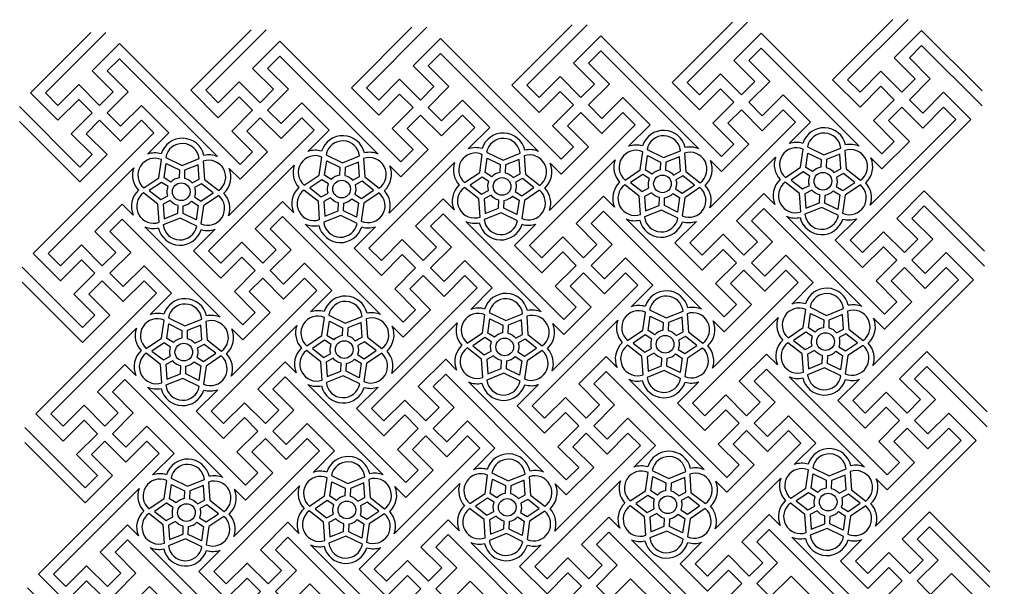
# Model space of a CAD drawing. Extents: x -10 to 131, y 120 to 260.
# Drawn here: x -9.6 to 130.4, y 178.5 to 260.2 of the extents above; entities that cross this region are included whole.
import ezdxf

# ---------------------------------------------------------------- set-up
doc = ezdxf.new("R2010")
doc.units = 0
doc.layers.add('LAYER_01', color=7, linetype='CONTINUOUS')

msp = doc.modelspace()

# ---------------------------------------------------------------- linework, layer by layer
at = {"layer": 'LAYER_01'}
for points in [[(46.83, 259.07), (38.15, 250.39), (42.08, 246.45), (45.09, 249.46), (47.02, 247.53), (44.01, 244.52), (47.02, 241.52), (45.24, 239.74), (36.56, 248.42), (27.88, 257.1), (23.94, 253.16), (26.95, 250.16), (25.02, 248.23), (22.02, 251.24), (19.01, 248.23), (17.23, 250.01), (25.91, 258.69)], [(69.9, 259.44), (61.22, 250.76), (65.15, 246.83), (68.16, 249.84), (70.09, 247.91), (67.08, 244.9), (70.09, 241.9), (68.31, 240.12), (50.95, 257.48), (47.02, 253.54), (50.02, 250.54), (48.09, 248.61), (45.09, 251.61), (42.08, 248.61), (40.3, 250.39), (48.98, 259.07)], [(92.97, 259.82), (84.29, 251.14), (88.22, 247.21), (91.23, 250.21), (93.16, 248.29), (90.15, 245.28), (93.16, 242.27), (91.38, 240.5), (74.02, 257.85), (70.09, 253.92), (73.09, 250.91), (71.16, 248.99), (68.16, 251.99), (65.15, 248.99), (63.38, 250.76), (72.05, 259.44)], [(116.04, 260.2), (107.36, 251.52), (111.3, 247.59), (114.3, 250.59), (116.23, 248.66), (113.22, 245.66), (116.23, 242.65), (114.45, 240.87), (97.09, 258.23), (93.16, 254.3), (96.16, 251.29), (94.24, 249.36), (91.23, 252.37), (88.22, 249.36), (86.45, 251.14), (95.13, 259.82)], [(128.84, 249.93), (120.16, 258.61), (116.23, 254.68), (119.23, 251.67), (117.31, 249.74), (114.3, 252.75), (111.3, 249.74), (109.52, 251.52), (118.2, 260.2)], [(0.68, 258.31), (-8, 249.63), (-4.06, 245.7), (-1.05, 248.7), (0.87, 246.77), (-2.13, 243.77), (0.87, 240.76), (-0.91, 238.98), (-9.58, 247.66)], [(23.76, 258.69), (15.08, 250.01), (19.01, 246.07), (22.02, 249.08), (23.94, 247.15), (20.94, 244.15), (23.94, 241.14), (22.17, 239.36), (4.81, 256.72), (0.87, 252.79), (3.88, 249.78), (1.95, 247.85), (-1.05, 250.86), (-4.06, 247.85), (-5.84, 249.63), (2.84, 258.31)], [(129.22, 226.86), (120.54, 235.54), (116.61, 231.6), (119.61, 228.6), (117.69, 226.67), (114.68, 229.68), (111.67, 226.67), (109.9, 228.45), (127.25, 245.81), (123.32, 249.74), (120.31, 246.74), (118.39, 248.66), (121.39, 251.67), (118.39, 254.68), (120.16, 256.45), (128.84, 247.78)], [(-9.58, 245.51), (-0.91, 236.83), (3.03, 240.76), (0.02, 243.77), (1.95, 245.7), (4.96, 242.69), (7.96, 245.7), (9.74, 243.92), (1.06, 235.24), (-7.62, 226.56), (-3.68, 222.62), (-0.68, 225.63), (1.25, 223.7), (-1.75, 220.7), (1.25, 217.69), (-0.53, 215.91), (-9.21, 224.59)], [(129.6, 203.79), (120.92, 212.47), (116.99, 208.53), (119.99, 205.53), (118.06, 203.6), (115.06, 206.61), (112.05, 203.6), (110.27, 205.38), (127.63, 222.74), (123.7, 226.67), (120.69, 223.67), (118.76, 225.59), (121.77, 228.6), (118.76, 231.6), (120.54, 233.38), (129.22, 224.7)], [(-9.21, 222.44), (-0.53, 213.76), (3.41, 217.69), (0.4, 220.7), (2.33, 222.62), (5.34, 219.62), (8.34, 222.62), (10.12, 220.85), (-7.24, 203.49), (-3.3, 199.55), (-0.3, 202.56), (1.63, 200.63), (-1.38, 197.63), (1.63, 194.62), (-0.15, 192.84), (-8.83, 201.52)], [(129.98, 180.72), (121.3, 189.4), (117.36, 185.46), (120.37, 182.46), (118.44, 180.53), (115.44, 183.53), (112.43, 180.53), (110.65, 182.31), (128.01, 199.67), (124.08, 203.6), (121.07, 200.59), (119.14, 202.52), (122.15, 205.53), (119.14, 208.53), (120.92, 210.31), (129.6, 201.63)], [(-8.83, 199.36), (-0.15, 190.69), (3.79, 194.62), (0.78, 197.63), (2.71, 199.55), (5.71, 196.55), (8.72, 199.55), (10.5, 197.78), (1.82, 189.1), (-6.86, 180.42), (-2.93, 176.48), (0.08, 179.49), (2.01, 177.56), (-1, 174.55), (2.01, 171.55), (0.23, 169.77), (-8.45, 178.45)], [(130.36, 157.65), (121.68, 166.33), (117.74, 162.39), (120.75, 159.39), (118.82, 157.46), (115.81, 160.46), (112.81, 157.46), (111.03, 159.24), (128.39, 176.59), (124.45, 180.53), (121.45, 177.52), (119.52, 179.45), (122.53, 182.46), (119.52, 185.46), (121.3, 187.24), (129.98, 178.56)]]:
    msp.add_lwpolyline(points, dxfattribs=at)
for points in [[(41.98, 240.84, 0.157699), (40.02, 241.02, 0.764198), (33.87, 241.25, 0.159469), (31.88, 241.21), (34.97, 244.3), (31.03, 248.23), (28.03, 245.22), (26.1, 247.15), (29.11, 250.16), (26.1, 253.16), (27.88, 254.94)], [(65.05, 241.22, 0.157699), (63.09, 241.4, 0.764198), (56.94, 241.63, 0.159469), (54.95, 241.58), (58.04, 244.67), (54.11, 248.61), (51.1, 245.6), (49.17, 247.53), (52.18, 250.54), (49.17, 253.54), (50.95, 255.32)], [(86.16, 241.78, 0.764198), (80.01, 242.01, 0.159469), (78.02, 241.96), (81.11, 245.05), (77.18, 248.99), (74.17, 245.98), (72.24, 247.91), (75.25, 250.91), (72.24, 253.92), (74.02, 255.7), (88.12, 241.6, 0.157699)], [(101.09, 242.34), (104.18, 245.43), (100.25, 249.36), (97.24, 246.36), (95.31, 248.29), (98.32, 251.29), (95.31, 254.3), (97.09, 256.08), (105.77, 247.4), (111.19, 241.98, 0.157699), (109.23, 242.16, 0.764198), (103.08, 242.38, 0.159469)], [(16.95, 240.65, 0.764198), (10.79, 240.87, 0.159469), (8.81, 240.83), (11.9, 243.92), (7.96, 247.85), (4.96, 244.85), (3.03, 246.77), (6.04, 249.78), (3.03, 252.79), (4.81, 254.56), (18.91, 240.47, 0.157699)], [(43.66, 239.17), (45.24, 237.58), (49.17, 241.52), (46.17, 244.52), (48.09, 246.45), (51.1, 243.45), (54.11, 246.45), (55.88, 244.67), (43.57, 232.36, 0.277496), (42.9, 235.58, 0.315552)], [(66.73, 239.54), (68.31, 237.96), (72.24, 241.9), (69.24, 244.9), (71.16, 246.83), (74.17, 243.82), (77.18, 246.83), (78.95, 245.05), (70.28, 236.37), (66.64, 232.74, 0.277496), (65.97, 235.96, 0.315552)], [(89.71, 233.11, 0.277496), (89.05, 236.34, 0.315552), (89.8, 239.92), (91.38, 238.34), (95.31, 242.27), (92.31, 245.28), (94.24, 247.21), (97.24, 244.2), (100.25, 247.21), (102.03, 245.43), (93.35, 236.75)], [(112.78, 233.49, 0.277496), (112.12, 236.71, 0.315552), (112.87, 240.3), (114.45, 238.72), (118.39, 242.65), (115.38, 245.66), (117.31, 247.59), (120.31, 244.58), (123.32, 247.59), (125.1, 245.81)], [(20.58, 238.79), (22.17, 237.21), (26.1, 241.14), (23.1, 244.15), (25.02, 246.07), (28.03, 243.07), (31.03, 246.07), (32.81, 244.3), (24.13, 235.62), (20.5, 231.98, 0.277496), (19.83, 235.2, 0.315552)], [(108.54, 241.7, 0.861723), (103.74, 241.88), (106.1, 240.73)], [(16.26, 240.19, 0.861723), (11.45, 240.37), (13.81, 239.21)], [(39.33, 240.57, 0.861723), (34.52, 240.75), (36.89, 239.59)], [(62.4, 240.95, 0.861723), (57.6, 241.12), (59.96, 239.97)], [(85.47, 241.33, 0.861723), (80.67, 241.5), (83.03, 240.35)], [(56.98, 240.8, 0.861723), (54.43, 236.73), (56.61, 238.2)], [(65.23, 236.33, 0.861723), (62.99, 240.58), (63.17, 237.96)], [(80.05, 241.18, 0.861723), (77.5, 237.11), (79.68, 238.58)], [(88.3, 236.71, 0.861723), (86.06, 240.96), (86.24, 238.33)], [(103.12, 241.56, 0.861723), (100.57, 237.48), (102.75, 238.95)], [(104.48, 238.32), (103.52, 238.92), (103.81, 240.99), (105.69, 240.08), (105.65, 238.94, 0.168823)], [(106.41, 238.92, -0.168823), (107.54, 238.21), (108.54, 238.74), (108.4, 240.83), (106.46, 240.05)], [(111.38, 237.09, 0.861723), (109.13, 241.34), (109.31, 238.71)], [(10.84, 240.04, 0.861723), (8.29, 235.97), (10.47, 237.44)], [(12.19, 236.81), (11.23, 237.41), (11.53, 239.48), (13.41, 238.56), (13.37, 237.43, 0.168823)], [(14.13, 237.4, -0.168823), (15.26, 236.7), (16.26, 237.23), (16.11, 239.31), (14.17, 238.54)], [(19.09, 235.58, 0.861723), (16.84, 239.82), (17.02, 237.2)], [(33.91, 240.42, 0.861723), (31.36, 236.35), (33.54, 237.82)], [(35.26, 237.19), (34.3, 237.79), (34.6, 239.86), (36.48, 238.94), (36.44, 237.81, 0.168823)], [(37.2, 237.78, -0.168823), (38.33, 237.07), (39.33, 237.6), (39.18, 239.69), (37.24, 238.91)], [(42.16, 235.95, 0.861723), (39.91, 240.2), (40.1, 237.58)], [(53, 239.63, 0.277496), (53.66, 236.41, 0.315552), (52.91, 232.82), (51.33, 234.41), (47.39, 230.47), (50.4, 227.46), (48.47, 225.54), (45.47, 228.54), (42.46, 225.54), (40.68, 227.32)], [(58.33, 237.57), (57.38, 238.17), (57.67, 240.24), (59.55, 239.32), (59.51, 238.19, 0.168823)], [(60.27, 238.16, -0.168823), (61.4, 237.45), (62.4, 237.98), (62.26, 240.07), (60.31, 239.29)], [(76.07, 240.01, 0.277496), (76.73, 236.79, 0.315552), (75.98, 233.2), (74.4, 234.78), (70.46, 230.85), (73.47, 227.84), (71.54, 225.92), (68.54, 228.92), (65.53, 225.92), (63.75, 227.69)], [(81.4, 237.94), (80.45, 238.54), (80.74, 240.62), (82.62, 239.7), (82.58, 238.57, 0.168823)], [(83.34, 238.54, -0.168823), (84.47, 237.83), (85.47, 238.36), (85.33, 240.45), (83.39, 239.67)], [(99.05, 233.58), (97.47, 235.16), (93.54, 231.23), (96.54, 228.22), (94.61, 226.29), (91.61, 229.3), (88.6, 226.29), (86.82, 228.07), (95.5, 236.75), (99.14, 240.39, 0.277496), (99.81, 237.17, 0.315552)], [(6.86, 238.88, 0.277496), (7.52, 235.65, 0.315552), (6.77, 232.07), (5.19, 233.65), (1.25, 229.71), (4.26, 226.71), (2.33, 224.78), (-0.68, 227.79), (-3.68, 224.78), (-5.46, 226.56)], [(29.84, 232.45), (28.26, 234.03), (24.32, 230.09), (27.33, 227.09), (25.4, 225.16), (22.39, 228.17), (19.39, 225.16), (17.61, 226.94), (29.93, 239.25, 0.277496), (30.59, 236.03, 0.315552)], [(80.95, 235.97, -0.168823), (81, 237.3), (80.04, 237.9), (78.31, 236.73), (79.95, 235.44)], [(104.02, 236.34, -0.168823), (104.07, 237.68), (103.11, 238.28), (101.38, 237.11), (103.02, 235.82)], [(107.9, 237.53, -0.168823), (107.85, 236.2), (108.81, 235.6), (110.54, 236.77), (108.9, 238.06)], [(11.74, 234.83, -0.168823), (11.79, 236.16), (10.83, 236.76), (9.09, 235.6), (10.74, 234.3)], [(15.61, 236.02, -0.168823), (15.57, 234.69), (16.52, 234.09), (18.26, 235.26), (16.61, 236.55)], [(34.81, 235.21, -0.168823), (34.86, 236.54), (33.9, 237.14), (32.16, 235.97), (33.81, 234.68)], [(38.69, 236.4, -0.168823), (38.64, 235.07), (39.6, 234.47), (41.33, 235.64), (39.69, 236.93)], [(57.88, 235.59, -0.168823), (57.93, 236.92), (56.97, 237.52), (55.23, 236.35), (56.88, 235.06)], [(61.76, 236.78, -0.168823), (61.71, 235.45), (62.67, 234.85), (64.4, 236.02), (62.76, 237.31)], [(84.83, 237.16, -0.168823), (84.78, 235.83), (85.74, 235.22), (87.47, 236.39), (85.83, 237.69)], [(100.55, 236.79, 0.861723), (102.79, 232.54), (102.61, 235.17)], [(8.26, 235.28, 0.861723), (10.51, 231.03), (10.33, 233.66)], [(31.33, 235.66, 0.861723), (33.58, 231.41), (33.4, 234.03)], [(39.58, 231.19, 0.861723), (42.14, 235.26), (39.96, 233.79)], [(54.4, 236.04, 0.861723), (56.65, 231.79), (56.47, 234.41)], [(62.65, 231.57, 0.861723), (65.21, 235.64), (63.03, 234.17)], [(77.47, 236.41, 0.861723), (79.72, 232.17), (79.54, 234.79)], [(81.31, 235.29), (80.31, 234.76), (80.45, 232.68), (82.39, 233.45), (82.44, 234.59, -0.168823)], [(84.37, 235.18), (85.33, 234.58), (85.04, 232.51), (83.16, 233.43), (83.2, 234.56, 0.168823)], [(85.73, 231.95, 0.861723), (88.28, 236.02), (86.1, 234.55)], [(104.38, 235.67), (103.38, 235.14), (103.52, 233.05), (105.47, 233.83), (105.51, 234.96, -0.168823)], [(107.45, 235.56), (108.4, 234.96), (108.11, 232.89), (106.23, 233.8), (106.27, 234.94, 0.168823)], [(108.8, 232.32, 0.861723), (111.35, 236.4), (109.17, 234.93)], [(12.09, 234.16), (11.09, 233.63), (11.24, 231.54), (13.18, 232.32), (13.22, 233.45, -0.168823)], [(15.16, 234.05), (16.12, 233.44), (15.82, 231.37), (13.94, 232.29), (13.98, 233.42, 0.168823)], [(16.51, 230.81, 0.861723), (19.07, 234.88), (16.89, 233.41)], [(35.17, 234.54), (34.17, 234.01), (34.31, 231.92), (36.25, 232.7), (36.29, 233.83, -0.168823)], [(38.23, 234.42), (39.19, 233.82), (38.89, 231.75), (37.01, 232.67), (37.06, 233.8, 0.168823)], [(58.24, 234.91), (57.24, 234.39), (57.38, 232.3), (59.32, 233.08), (59.36, 234.21, -0.168823)], [(61.3, 234.8), (62.26, 234.2), (61.96, 232.13), (60.08, 233.05), (60.13, 234.18, 0.168823)], [(57.24, 231.42, 0.861723), (62.04, 231.24), (59.68, 232.4)], [(86.54, 218.71, 0.764198), (80.39, 218.93, 0.159469), (78.4, 218.89), (81.49, 221.98), (77.55, 225.92), (74.55, 222.91), (72.62, 224.84), (75.63, 227.84), (72.62, 230.85), (74.4, 232.63), (83.08, 223.95), (88.5, 218.53, 0.157699)], [(80.31, 231.8, 0.861723), (85.11, 231.62), (82.75, 232.78)], [(109.61, 219.09, 0.764198), (103.46, 219.31, 0.159469), (101.47, 219.27), (104.56, 222.36), (100.63, 226.29), (97.62, 223.29), (95.69, 225.22), (98.7, 228.22), (95.69, 231.23), (97.47, 233), (111.57, 218.91, 0.157699)], [(103.38, 232.18, 0.861723), (108.18, 232), (105.82, 233.15)], [(19.28, 217.39, 0.157699), (17.33, 217.57, 0.764198), (11.17, 217.8, 0.159469), (9.19, 217.76), (12.28, 220.85), (8.34, 224.78), (5.34, 221.78), (3.41, 223.7), (6.41, 226.71), (3.41, 229.71), (5.19, 231.49)], [(11.1, 230.66, 0.861723), (15.9, 230.49), (13.54, 231.64)], [(40.4, 217.95, 0.764198), (34.24, 218.18, 0.159469), (32.26, 218.14), (35.35, 221.22), (31.41, 225.16), (28.41, 222.15), (26.48, 224.08), (29.48, 227.09), (26.48, 230.09), (28.26, 231.87), (42.36, 217.77, 0.157699)], [(34.17, 231.04, 0.861723), (38.97, 230.87), (36.61, 232.02)], [(63.47, 218.33, 0.764198), (57.31, 218.56, 0.159469), (55.33, 218.51), (58.42, 221.6), (54.48, 225.54), (51.48, 222.53), (49.55, 224.46), (52.56, 227.46), (49.55, 230.47), (51.33, 232.25), (65.43, 218.15, 0.157699)], [(64.69, 230.78), (61.6, 227.69), (65.53, 223.76), (68.54, 226.76), (70.46, 224.84), (67.46, 221.83), (70.46, 218.83), (68.69, 217.05), (54.59, 231.15, 0.157699), (56.54, 230.97, 0.764198), (62.7, 230.74, 0.159469)], [(77.66, 231.52, 0.157699), (79.62, 231.34, 0.764198), (85.77, 231.12, 0.159469), (87.76, 231.16), (84.67, 228.07), (88.6, 224.14), (91.61, 227.14), (93.54, 225.22), (90.53, 222.21), (93.54, 219.2), (91.76, 217.43), (83.08, 226.1)], [(100.73, 231.9, 0.157699), (102.69, 231.72, 0.764198), (108.84, 231.5, 0.159469), (110.83, 231.54), (107.74, 228.45), (111.67, 224.51), (114.68, 227.52), (116.61, 225.59), (113.6, 222.59), (116.61, 219.58), (114.83, 217.8), (106.15, 226.48)], [(18.54, 230.03), (15.45, 226.94), (19.39, 223), (22.39, 226.01), (24.32, 224.08), (21.32, 221.08), (24.32, 218.07), (22.54, 216.29), (13.86, 224.97), (8.45, 230.39, 0.157699), (10.4, 230.21, 0.764198), (16.56, 229.98, 0.159469)], [(33.47, 230.59, 0.764198), (39.63, 230.36, 0.159469), (41.61, 230.4), (38.53, 227.32), (42.46, 223.38), (45.47, 226.39), (47.39, 224.46), (44.39, 221.45), (47.39, 218.45), (45.62, 216.67), (36.94, 225.35), (31.52, 230.77, 0.157699)], [(89.42, 213.26, 0.315552), (90.18, 216.85), (91.76, 215.27), (95.69, 219.2), (92.69, 222.21), (94.61, 224.14), (97.62, 221.13), (100.63, 224.14), (102.4, 222.36), (90.09, 210.04, 0.277496)], [(113.16, 210.42, 0.277496), (112.49, 213.64, 0.315552), (113.25, 217.23), (114.83, 215.65), (118.76, 219.58), (115.76, 222.59), (117.69, 224.51), (120.69, 221.51), (123.7, 224.51), (125.48, 222.74)], [(20.21, 212.13, 0.315552), (20.96, 215.72), (22.54, 214.13), (26.48, 218.07), (23.47, 221.08), (25.4, 223), (28.41, 220), (31.41, 223), (33.19, 221.22), (24.51, 212.55), (20.87, 208.91, 0.277496)], [(43.95, 209.29, 0.277496), (43.28, 212.51, 0.315552), (44.03, 216.09), (45.62, 214.51), (49.55, 218.45), (46.54, 221.45), (48.47, 223.38), (51.48, 220.38), (54.48, 223.38), (56.26, 221.6)], [(66.35, 212.89, 0.315552), (67.1, 216.47), (68.69, 214.89), (72.62, 218.83), (69.62, 221.83), (71.54, 223.76), (74.55, 220.75), (77.55, 223.76), (79.33, 221.98), (67.02, 209.66, 0.277496)], [(62.78, 217.88, 0.861723), (57.97, 218.05), (60.34, 216.9)], [(85.85, 218.25, 0.861723), (81.04, 218.43), (83.41, 217.28)], [(108.92, 218.63, 0.861723), (104.12, 218.81), (106.48, 217.65)], [(16.63, 217.12, 0.861723), (11.83, 217.3), (14.19, 216.14)], [(39.7, 217.5, 0.861723), (34.9, 217.67), (37.26, 216.52)], [(80.43, 218.11, 0.861723), (77.88, 214.04), (80.06, 215.5)], [(103.5, 218.48, 0.861723), (100.95, 214.41), (103.13, 215.88)], [(111.75, 214.02, 0.861723), (109.51, 218.26), (109.69, 215.64)], [(11.22, 216.97, 0.861723), (8.66, 212.9), (10.84, 214.37)], [(34.29, 217.35, 0.861723), (31.74, 213.28), (33.92, 214.75)], [(42.54, 212.88, 0.861723), (40.29, 217.13), (40.47, 214.51)], [(57.36, 217.73, 0.861723), (54.81, 213.66), (56.99, 215.13)], [(58.71, 214.49), (57.75, 215.1), (58.05, 217.17), (59.93, 216.25), (59.89, 215.12, 0.168823)], [(60.65, 215.09, -0.168823), (61.78, 214.38), (62.78, 214.91), (62.63, 217), (60.69, 216.22)], [(65.61, 213.26, 0.861723), (63.36, 217.51), (63.54, 214.89)], [(77.11, 213.72, 0.315552), (76.36, 210.13), (74.78, 211.71), (70.84, 207.78), (73.85, 204.77), (71.92, 202.84), (68.92, 205.85), (65.91, 202.84), (64.13, 204.62), (76.45, 216.94, 0.277496)], [(81.78, 214.87), (80.82, 215.47), (81.12, 217.54), (83, 216.63), (82.96, 215.5, 0.168823)], [(83.72, 215.47, -0.168823), (84.85, 214.76), (85.85, 215.29), (85.71, 217.38), (83.76, 216.6)], [(88.68, 213.64, 0.861723), (86.43, 217.89), (86.62, 215.26)], [(99.52, 217.32, 0.277496), (100.18, 214.09, 0.315552), (99.43, 210.51), (97.85, 212.09), (93.91, 208.16), (96.92, 205.15), (94.99, 203.22), (91.99, 206.23), (88.98, 203.22), (87.2, 205)], [(104.85, 215.25), (103.9, 215.85), (104.19, 217.92), (106.07, 217), (106.03, 215.87, 0.168823)], [(106.79, 215.85, -0.168823), (107.92, 215.14), (108.92, 215.67), (108.78, 217.75), (106.83, 216.98)], [(7.9, 212.58, 0.315552), (7.15, 209), (5.56, 210.58), (1.63, 206.64), (4.63, 203.64), (2.71, 201.71), (-0.3, 204.72), (-3.3, 201.71), (-5.08, 203.49), (7.23, 215.8, 0.277496)], [(12.57, 213.74), (11.61, 214.34), (11.91, 216.41), (13.79, 215.49), (13.75, 214.36, 0.168823)], [(14.51, 214.33, -0.168823), (15.64, 213.63), (16.64, 214.15), (16.49, 216.24), (14.55, 215.46)], [(19.47, 212.5, 0.861723), (17.22, 216.75), (17.4, 214.13)], [(30.97, 212.96, 0.315552), (30.22, 209.37), (28.64, 210.96), (24.7, 207.02), (27.71, 204.02), (25.78, 202.09), (22.77, 205.09), (19.77, 202.09), (17.99, 203.87), (30.3, 216.18, 0.277496)], [(35.64, 214.12), (34.68, 214.72), (34.98, 216.79), (36.86, 215.87), (36.82, 214.74, 0.168823)], [(37.58, 214.71, -0.168823), (38.71, 214), (39.71, 214.53), (39.56, 216.62), (37.62, 215.84)], [(53.29, 209.75), (51.71, 211.33), (47.77, 207.4), (50.78, 204.39), (48.85, 202.47), (45.84, 205.47), (42.84, 202.47), (41.06, 204.24), (49.74, 212.92), (53.38, 216.56, 0.277496), (54.04, 213.34, 0.315552)], [(58.26, 212.52, -0.168823), (58.31, 213.85), (57.35, 214.45), (55.61, 213.28), (57.26, 211.99)], [(62.14, 213.71, -0.168823), (62.09, 212.38), (63.04, 211.78), (64.78, 212.94), (63.14, 214.24)], [(81.33, 212.9, -0.168823), (81.38, 214.23), (80.42, 214.83), (78.68, 213.66), (80.33, 212.37)], [(85.21, 214.09, -0.168823), (85.16, 212.75), (86.12, 212.15), (87.85, 213.32), (86.21, 214.62)], [(104.4, 213.27, -0.168823), (104.45, 214.6), (103.49, 215.21), (101.75, 214.04), (103.4, 212.74)], [(108.28, 214.46, -0.168823), (108.23, 213.13), (109.19, 212.53), (110.92, 213.7), (109.28, 214.99)], [(12.12, 211.76, -0.168823), (12.16, 213.09), (11.21, 213.69), (9.47, 212.52), (11.12, 211.23)], [(15.99, 212.95, -0.168823), (15.94, 211.62), (16.9, 211.02), (18.64, 212.19), (16.99, 213.48)], [(35.19, 212.14, -0.168823), (35.24, 213.47), (34.28, 214.07), (32.54, 212.9), (34.19, 211.61)], [(39.06, 213.33, -0.168823), (39.02, 212), (39.97, 211.4), (41.71, 212.57), (40.06, 213.86)], [(54.78, 212.96, 0.861723), (57.03, 208.72), (56.85, 211.34)], [(77.85, 213.34, 0.861723), (80.1, 209.1), (79.92, 211.72)], [(86.1, 208.87, 0.861723), (88.66, 212.95), (86.48, 211.48)], [(100.92, 213.72, 0.861723), (103.17, 209.47), (102.99, 212.1)], [(109.17, 209.25, 0.861723), (111.73, 213.32), (109.55, 211.86)], [(8.64, 212.21, 0.861723), (10.89, 207.96), (10.71, 210.58)], [(16.89, 207.74, 0.861723), (19.44, 211.81), (17.26, 210.34)], [(31.71, 212.59, 0.861723), (33.96, 208.34), (33.78, 210.96)], [(35.54, 211.47), (34.54, 210.94), (34.69, 208.85), (36.63, 209.63), (36.67, 210.76, -0.168823)], [(38.61, 211.35), (39.57, 210.75), (39.27, 208.68), (37.39, 209.6), (37.43, 210.73, 0.168823)], [(39.96, 208.12, 0.861723), (42.52, 212.19), (40.33, 210.72)], [(58.61, 211.84), (57.61, 211.31), (57.76, 209.23), (59.7, 210.01), (59.74, 211.14, -0.168823)], [(61.68, 211.73), (62.64, 211.13), (62.34, 209.06), (60.46, 209.98), (60.5, 211.11, 0.168823)], [(63.03, 208.5, 0.861723), (65.59, 212.57), (63.41, 211.1)], [(81.69, 212.22), (80.69, 211.69), (80.83, 209.6), (82.77, 210.38), (82.81, 211.51, -0.168823)], [(84.75, 212.11), (85.71, 211.51), (85.41, 209.44), (83.53, 210.36), (83.58, 211.49, 0.168823)], [(104.76, 212.6), (103.76, 212.07), (103.9, 209.98), (105.84, 210.76), (105.88, 211.89, -0.168823)], [(107.82, 212.49), (108.78, 211.89), (108.49, 209.81), (106.61, 210.73), (106.65, 211.86, 0.168823)], [(12.47, 211.09), (11.47, 210.56), (11.62, 208.47), (13.56, 209.25), (13.6, 210.38, -0.168823)], [(15.54, 210.98), (16.5, 210.37), (16.2, 208.3), (14.32, 209.22), (14.36, 210.35, 0.168823)], [(111.95, 195.84, 0.157699), (109.99, 196.02, 0.764198), (103.83, 196.24, 0.159469), (101.85, 196.2), (104.94, 199.29), (101, 203.22), (98, 200.22), (96.07, 202.14), (99.08, 205.15), (96.07, 208.16), (97.85, 209.93)], [(103.76, 209.1, 0.861723), (108.56, 208.93), (106.2, 210.08)], [(11.47, 207.59, 0.861723), (16.28, 207.42), (13.91, 208.57)], [(42.73, 194.7, 0.157699), (40.78, 194.88, 0.764198), (34.62, 195.11, 0.159469), (32.64, 195.06), (35.73, 198.15), (31.79, 202.09), (28.78, 199.08), (26.86, 201.01), (29.86, 204.02), (26.86, 207.02), (28.64, 208.8), (37.31, 200.12)], [(34.55, 207.97, 0.861723), (39.35, 207.79), (36.99, 208.95)], [(65.8, 195.08, 0.157699), (63.85, 195.26, 0.764198), (57.69, 195.49, 0.159469), (55.71, 195.44), (58.8, 198.53), (54.86, 202.47), (51.86, 199.46), (49.93, 201.39), (52.93, 204.39), (49.93, 207.4), (51.71, 209.18)], [(57.62, 208.35, 0.861723), (62.42, 208.17), (60.06, 209.33)], [(88.88, 195.46, 0.157699), (86.92, 195.64, 0.764198), (80.76, 195.86, 0.159469), (78.78, 195.82), (81.87, 198.91), (77.93, 202.84), (74.93, 199.84), (73, 201.77), (76.01, 204.77), (73, 207.78), (74.78, 209.56), (83.46, 200.88)], [(80.69, 208.73, 0.861723), (85.49, 208.55), (83.13, 209.7)], [(101.11, 208.83, 0.157699), (103.07, 208.65, 0.764198), (109.22, 208.42, 0.159469), (111.21, 208.47), (108.12, 205.38), (112.05, 201.44), (115.06, 204.45), (116.99, 202.52), (113.98, 199.52), (116.99, 196.51), (115.21, 194.73)], [(17.71, 194.5, 0.764198), (11.55, 194.73, 0.159469), (9.56, 194.69), (12.65, 197.78), (8.72, 201.71), (5.71, 198.7), (3.79, 200.63), (6.79, 203.64), (3.79, 206.64), (5.56, 208.42), (14.24, 199.74), (19.66, 194.32, 0.157699)], [(18.92, 206.96), (15.83, 203.87), (19.77, 199.93), (22.77, 202.94), (24.7, 201.01), (21.69, 198), (24.7, 195), (22.92, 193.22), (8.82, 207.32, 0.157699), (10.78, 207.14, 0.764198), (16.94, 206.91, 0.159469)], [(31.9, 207.7, 0.157699), (33.85, 207.52, 0.764198), (40.01, 207.29, 0.159469), (41.99, 207.33), (38.9, 204.24), (42.84, 200.31), (45.84, 203.32), (47.77, 201.39), (44.77, 198.38), (47.77, 195.38), (45.99, 193.6)], [(56.92, 207.89, 0.764198), (63.08, 207.67, 0.159469), (65.06, 207.71), (61.97, 204.62), (65.91, 200.69), (68.92, 203.69), (70.84, 201.77), (67.84, 198.76), (70.84, 195.75), (69.06, 193.98), (60.39, 202.66), (54.97, 208.07, 0.157699)], [(79.99, 208.27, 0.764198), (86.15, 208.05, 0.159469), (88.13, 208.09), (85.05, 205), (88.98, 201.07), (91.99, 204.07), (93.91, 202.14), (90.91, 199.14), (93.91, 196.13), (92.14, 194.35), (83.46, 203.03), (78.04, 208.45, 0.157699)], [(44.41, 193.02), (45.99, 191.44), (49.93, 195.38), (46.92, 198.38), (48.85, 200.31), (51.86, 197.3), (54.86, 200.31), (56.64, 198.53), (44.32, 186.22, 0.277496), (43.66, 189.44, 0.315552)], [(67.48, 193.4), (69.06, 191.82), (73, 195.75), (69.99, 198.76), (71.92, 200.69), (74.93, 197.68), (77.93, 200.69), (79.71, 198.91), (67.39, 186.59, 0.277496), (66.73, 189.82, 0.315552)], [(90.47, 186.97, 0.277496), (89.8, 190.19, 0.315552), (90.55, 193.78), (92.14, 192.2), (96.07, 196.13), (93.06, 199.14), (94.99, 201.07), (98, 198.06), (101, 201.07), (102.78, 199.29), (94.1, 190.61)], [(113.54, 187.35, 0.277496), (112.87, 190.57, 0.315552), (113.63, 194.16), (115.21, 192.58), (119.14, 196.51), (116.14, 199.52), (118.06, 201.44), (121.07, 198.44), (124.08, 201.44), (125.85, 199.67), (117.17, 190.99)], [(20.59, 189.06, 0.315552), (21.34, 192.65), (22.92, 191.06), (26.86, 195), (23.85, 198), (25.78, 199.93), (28.78, 196.93), (31.79, 199.93), (33.57, 198.15), (21.25, 185.84, 0.277496)], [(86.23, 195.18, 0.861723), (81.42, 195.36), (83.78, 194.21)], [(109.3, 195.56, 0.861723), (104.49, 195.74), (106.86, 194.58)], [(17.01, 194.05, 0.861723), (12.21, 194.23), (14.57, 193.07)], [(40.08, 194.43, 0.861723), (35.28, 194.6), (37.64, 193.45)], [(63.15, 194.81, 0.861723), (58.35, 194.98), (60.71, 193.83)], [(57.74, 194.66, 0.861723), (55.18, 190.59), (57.37, 192.05)], [(65.99, 190.19, 0.861723), (63.74, 194.44), (63.92, 191.81)], [(80.81, 195.04, 0.861723), (78.26, 190.96), (80.44, 192.43)], [(89.06, 190.57, 0.861723), (86.81, 194.81), (86.99, 192.19)], [(103.88, 195.41, 0.861723), (101.33, 191.34), (103.51, 192.81)], [(105.23, 192.18), (104.27, 192.78), (104.57, 194.85), (106.45, 193.93), (106.41, 192.8, 0.168823)], [(107.17, 192.77, -0.168823), (108.3, 192.07), (109.3, 192.6), (109.15, 194.68), (107.21, 193.9)], [(112.13, 190.95, 0.861723), (109.88, 195.19), (110.07, 192.57)], [(11.6, 193.9, 0.861723), (9.04, 189.83), (11.22, 191.3)], [(12.95, 190.67), (11.99, 191.27), (12.29, 193.34), (14.17, 192.42), (14.12, 191.29, 0.168823)], [(14.89, 191.26, -0.168823), (16.01, 190.55), (17.01, 191.08), (16.87, 193.17), (14.93, 192.39)], [(19.85, 189.43, 0.861723), (17.6, 193.68), (17.78, 191.06)], [(34.67, 194.28, 0.861723), (32.11, 190.21), (34.29, 191.68)], [(36.02, 191.04), (35.06, 191.65), (35.36, 193.72), (37.24, 192.8), (37.2, 191.67, 0.168823)], [(37.96, 191.64, -0.168823), (39.09, 190.93), (40.09, 191.46), (39.94, 193.55), (38, 192.77)], [(42.92, 189.81, 0.861723), (40.67, 194.06), (40.85, 191.44)], [(53.67, 186.68), (52.08, 188.26), (48.15, 184.33), (51.16, 181.32), (49.23, 179.4), (46.22, 182.4), (43.22, 179.4), (41.44, 181.17), (53.75, 193.49, 0.277496), (54.42, 190.27, 0.315552)], [(59.09, 191.42), (58.13, 192.02), (58.43, 194.1), (60.31, 193.18), (60.27, 192.05, 0.168823)], [(61.03, 192.02, -0.168823), (62.16, 191.31), (63.16, 191.84), (63.01, 193.93), (61.07, 193.15)], [(76.74, 187.06), (75.16, 188.64), (71.22, 184.71), (74.23, 181.7), (72.3, 179.77), (69.29, 182.78), (66.29, 179.77), (64.51, 181.55), (73.19, 190.23), (76.83, 193.87, 0.277496), (77.49, 190.65, 0.315552)], [(82.16, 191.8), (81.2, 192.4), (81.5, 194.47), (83.38, 193.55), (83.34, 192.42, 0.168823)], [(84.1, 192.4, -0.168823), (85.23, 191.69), (86.23, 192.22), (86.08, 194.31), (84.14, 193.53)], [(99.81, 187.44), (98.23, 189.02), (94.29, 185.08), (97.3, 182.08), (95.37, 180.15), (92.36, 183.16), (89.36, 180.15), (87.58, 181.93), (96.26, 190.61), (99.9, 194.25, 0.277496), (100.56, 191.02, 0.315552)], [(7.61, 192.73, 0.277496), (8.28, 189.51, 0.315552), (7.52, 185.93), (5.94, 187.51), (2.01, 183.57), (5.01, 180.57), (3.09, 178.64), (0.08, 181.64), (-2.93, 178.64), (-4.7, 180.42), (3.97, 189.1)], [(30.68, 193.11, 0.277496), (31.35, 189.89, 0.315552), (30.59, 186.3), (29.01, 187.89), (25.08, 183.95), (28.08, 180.94), (26.16, 179.02), (23.15, 182.02), (20.15, 179.02), (18.37, 180.8), (27.05, 189.47)], [(81.71, 189.82, -0.168823), (81.76, 191.16), (80.8, 191.76), (79.06, 190.59), (80.71, 189.29)], [(104.78, 190.2, -0.168823), (104.83, 191.53), (103.87, 192.13), (102.13, 190.97), (103.78, 189.67)], [(108.66, 191.39, -0.168823), (108.61, 190.06), (109.57, 189.46), (111.3, 190.63), (109.66, 191.92)], [(12.49, 188.69, -0.168823), (12.54, 190.02), (11.58, 190.62), (9.85, 189.45), (11.49, 188.16)], [(16.37, 189.88, -0.168823), (16.32, 188.55), (17.28, 187.95), (19.02, 189.12), (17.37, 190.41)], [(35.56, 189.07, -0.168823), (35.61, 190.4), (34.65, 191), (32.92, 189.83), (34.56, 188.54)], [(39.44, 190.26, -0.168823), (39.39, 188.93), (40.35, 188.33), (42.09, 189.5), (40.44, 190.79)], [(58.64, 189.45, -0.168823), (58.68, 190.78), (57.73, 191.38), (55.99, 190.21), (57.64, 188.92)], [(62.51, 190.64, -0.168823), (62.46, 189.31), (63.42, 188.7), (65.16, 189.87), (63.51, 191.17)], [(85.58, 191.01, -0.168823), (85.54, 189.68), (86.49, 189.08), (88.23, 190.25), (86.58, 191.54)], [(101.3, 190.65, 0.861723), (103.55, 186.4), (103.37, 189.02)], [(9.02, 189.14, 0.861723), (11.27, 184.89), (11.08, 187.51)], [(32.09, 189.52, 0.861723), (34.34, 185.27), (34.16, 187.89)], [(40.34, 185.05, 0.861723), (42.89, 189.12), (40.71, 187.65)], [(55.16, 189.89, 0.861723), (57.41, 185.65), (57.23, 188.27)], [(63.41, 185.43, 0.861723), (65.96, 189.5), (63.78, 188.03)], [(78.23, 190.27, 0.861723), (80.48, 186.02), (80.3, 188.65)], [(82.06, 189.15), (81.06, 188.62), (81.21, 186.53), (83.15, 187.31), (83.19, 188.44, -0.168823)], [(85.13, 189.04), (86.09, 188.44), (85.79, 186.37), (83.91, 187.28), (83.95, 188.41, 0.168823)], [(86.48, 185.8, 0.861723), (89.04, 189.87), (86.85, 188.41)], [(105.13, 189.53), (104.13, 189), (104.28, 186.91), (106.22, 187.69), (106.26, 188.82, -0.168823)], [(108.2, 189.42), (109.16, 188.81), (108.86, 186.74), (106.98, 187.66), (107.02, 188.79, 0.168823)], [(109.55, 186.18, 0.861723), (112.11, 190.25), (109.93, 188.78)], [(12.85, 188.02), (11.85, 187.49), (11.99, 185.4), (13.94, 186.18), (13.98, 187.31, -0.168823)], [(15.92, 187.9), (16.88, 187.3), (16.58, 185.23), (14.7, 186.15), (14.74, 187.28, 0.168823)], [(17.27, 184.67, 0.861723), (19.82, 188.74), (17.64, 187.27)], [(35.92, 188.39), (34.92, 187.87), (35.07, 185.78), (37.01, 186.56), (37.05, 187.69, -0.168823)], [(38.99, 188.28), (39.95, 187.68), (39.65, 185.61), (37.77, 186.53), (37.81, 187.66, 0.168823)], [(58.99, 188.77), (57.99, 188.24), (58.14, 186.16), (60.08, 186.93), (60.12, 188.06, -0.168823)], [(62.06, 188.66), (63.02, 188.06), (62.72, 185.99), (60.84, 186.91), (60.88, 188.04, 0.168823)], [(57.99, 185.28, 0.861723), (62.8, 185.1), (60.44, 186.26)], [(79.16, 172.75), (82.25, 175.84), (78.31, 179.77), (75.3, 176.77), (73.38, 178.69), (76.38, 181.7), (73.38, 184.71), (75.16, 186.48), (89.25, 172.39, 0.157699), (87.3, 172.57, 0.764198), (81.14, 172.79, 0.159469)], [(81.07, 185.66, 0.861723), (85.87, 185.48), (83.51, 186.63)], [(102.23, 173.13), (105.32, 176.22), (101.38, 180.15), (98.38, 177.15), (96.45, 179.07), (99.45, 182.08), (96.45, 185.08), (98.23, 186.86), (112.32, 172.76, 0.157699), (110.37, 172.94, 0.764198), (104.21, 173.17, 0.159469)], [(104.14, 186.03, 0.861723), (108.94, 185.86), (106.58, 187.01)], [(20.04, 171.25, 0.157699), (18.08, 171.43, 0.764198), (11.93, 171.66, 0.159469), (9.94, 171.62), (13.03, 174.7), (9.1, 178.64), (6.09, 175.63), (4.16, 177.56), (7.17, 180.57), (4.16, 183.57), (5.94, 185.35)], [(11.85, 184.52, 0.861723), (16.66, 184.35), (14.29, 185.5)], [(41.15, 171.81, 0.764198), (35, 172.04, 0.159469), (33.01, 171.99), (36.1, 175.08), (32.17, 179.02), (29.16, 176.01), (27.23, 177.94), (30.24, 180.94), (27.23, 183.95), (29.01, 185.73), (37.69, 177.05), (43.11, 171.63, 0.157699)], [(34.92, 184.9, 0.861723), (39.73, 184.72), (37.36, 185.88)], [(56.09, 172.37), (59.17, 175.46), (55.24, 179.4), (52.23, 176.39), (50.31, 178.32), (53.31, 181.32), (50.31, 184.33), (52.08, 186.11), (66.18, 172.01, 0.157699), (64.23, 172.19, 0.764198), (58.07, 172.41, 0.159469)], [(65.44, 184.64), (62.35, 181.55), (66.29, 177.62), (69.29, 180.62), (71.22, 178.69), (68.21, 175.69), (71.22, 172.68), (69.44, 170.91), (55.34, 185, 0.157699), (57.3, 184.82, 0.764198), (63.46, 184.6, 0.159469)], [(88.51, 185.02), (85.42, 181.93), (89.36, 177.99), (92.36, 181), (94.29, 179.07), (91.29, 176.07), (94.29, 173.06), (92.51, 171.28), (78.42, 185.38, 0.157699), (80.37, 185.2, 0.764198), (86.53, 184.98, 0.159469)], [(111.58, 185.4), (108.5, 182.31), (112.43, 178.37), (115.44, 181.38), (117.36, 179.45), (114.36, 176.45), (117.36, 173.44), (115.58, 171.66), (106.91, 180.34), (101.49, 185.76, 0.157699), (103.44, 185.58, 0.764198), (109.6, 185.35, 0.159469)], [(19.3, 183.88), (16.21, 180.8), (20.15, 176.86), (23.15, 179.87), (25.08, 177.94), (22.07, 174.93), (25.08, 171.93), (23.3, 170.15), (9.2, 184.25, 0.157699), (11.16, 184.07, 0.764198), (17.31, 183.84, 0.159469)], [(42.37, 184.26), (39.28, 181.17), (43.22, 177.24), (46.22, 180.24), (48.15, 178.32), (45.14, 175.31), (48.15, 172.31), (46.37, 170.53), (37.69, 179.21), (32.27, 184.63, 0.157699), (34.23, 184.45, 0.764198), (40.39, 184.22, 0.159469)]]:
    msp.add_lwpolyline(points, format="xyb", close=True, dxfattribs=at)
for centre in [(105.96, 236.94), (13.68, 235.43), (36.75, 235.81), (59.82, 236.18), (82.89, 236.56), (60.2, 213.11), (83.27, 213.49), (106.34, 213.87), (14.05, 212.36), (37.13, 212.73), (106.72, 190.8), (14.43, 189.29), (37.5, 189.66), (60.57, 190.04), (83.65, 190.42)]:
    msp.add_circle(centre, 1.27, dxfattribs=at)

doc.saveas('drawing.dxf')
